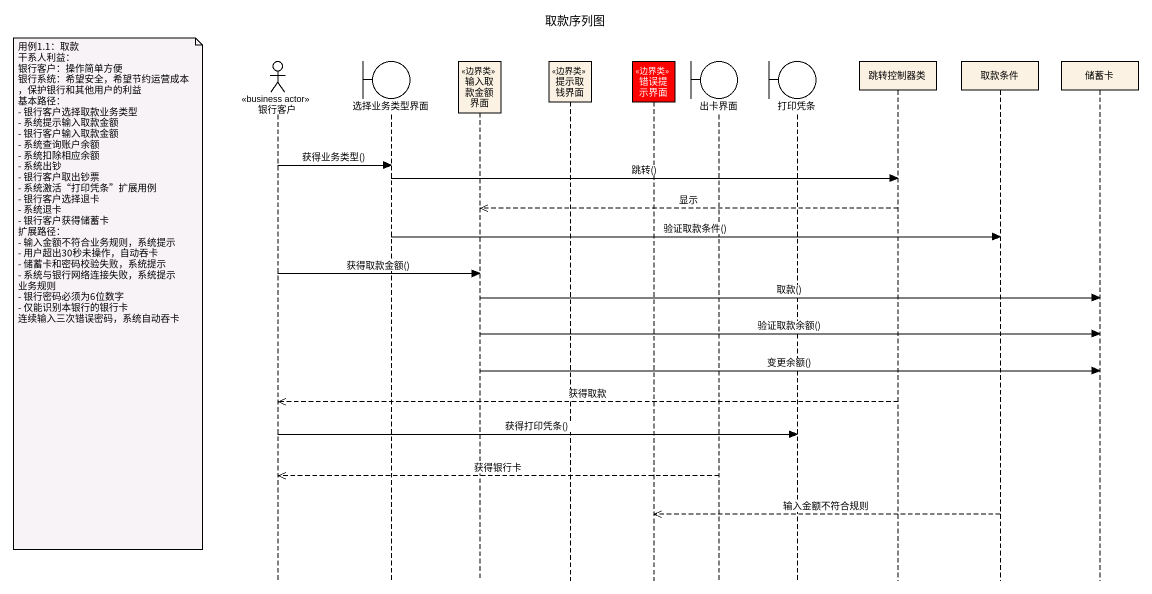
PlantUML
@startuml
title 取款序列图
hide footbox
actor 银行客户 <<business actor>>
boundary 选择业务类型界面
participant 输入取款金额界面 <<边界类>>
participant 提示取钱界面 <<边界类>>
participant 错误提示界面 <<边界类>> #FF0000
boundary 出卡界面
boundary 打印凭条
participant 跳转控制器类
participant 取款条件
participant 储蓄卡

银行客户 -> 选择业务类型界面 : 获得业务类型()
选择业务类型界面 -> 跳转控制器类 : 跳转()
跳转控制器类 -->> 输入取款金额界面 : 显示
选择业务类型界面 -> 取款条件 : 验证取款条件()
银行客户 -> 输入取款金额界面 : 获得取款金额()
note left of 银行客户
  用例1.1：取款
  干系人利益：
  银行客户：操作简单方便
  银行系统：希望安全，希望节约运营成本，保护银行和其他用户的利益
  基本路径：
  - 银行客户选择取款业务类型
  - 系统提示输入取款金额
  - 银行客户输入取款金额
  - 系统查询账户余额
  - 系统扣除相应余额
  - 系统出钞
  - 银行客户取出钞票
  - 系统激活“打印凭条”扩展用例
  - 银行客户选择退卡
  - 系统退卡
  - 银行客户获得储蓄卡
  扩展路径：
  - 输入金额不符合业务规则，系统提示
  - 用户超出30秒未操作，自动吞卡
  - 储蓄卡和密码校验失败，系统提示
  - 系统与银行网络连接失败，系统提示
  业务规则
  - 银行密码必须为6位数字
  - 仅能识别本银行的银行卡
  连续输入三次错误密码，系统自动吞卡
end note
输入取款金额界面 -> 储蓄卡 : 取款()
输入取款金额界面 -> 储蓄卡 : 验证取款余额()
输入取款金额界面 -> 储蓄卡 : 变更余额()
跳转控制器类 -->> 银行客户 : 获得取款
银行客户 -> 打印凭条 : 获得打印凭条()
出卡界面 -->> 银行客户 : 获得银行卡
取款条件 -->> 错误提示界面 : 输入金额不符合规则
@enduml
